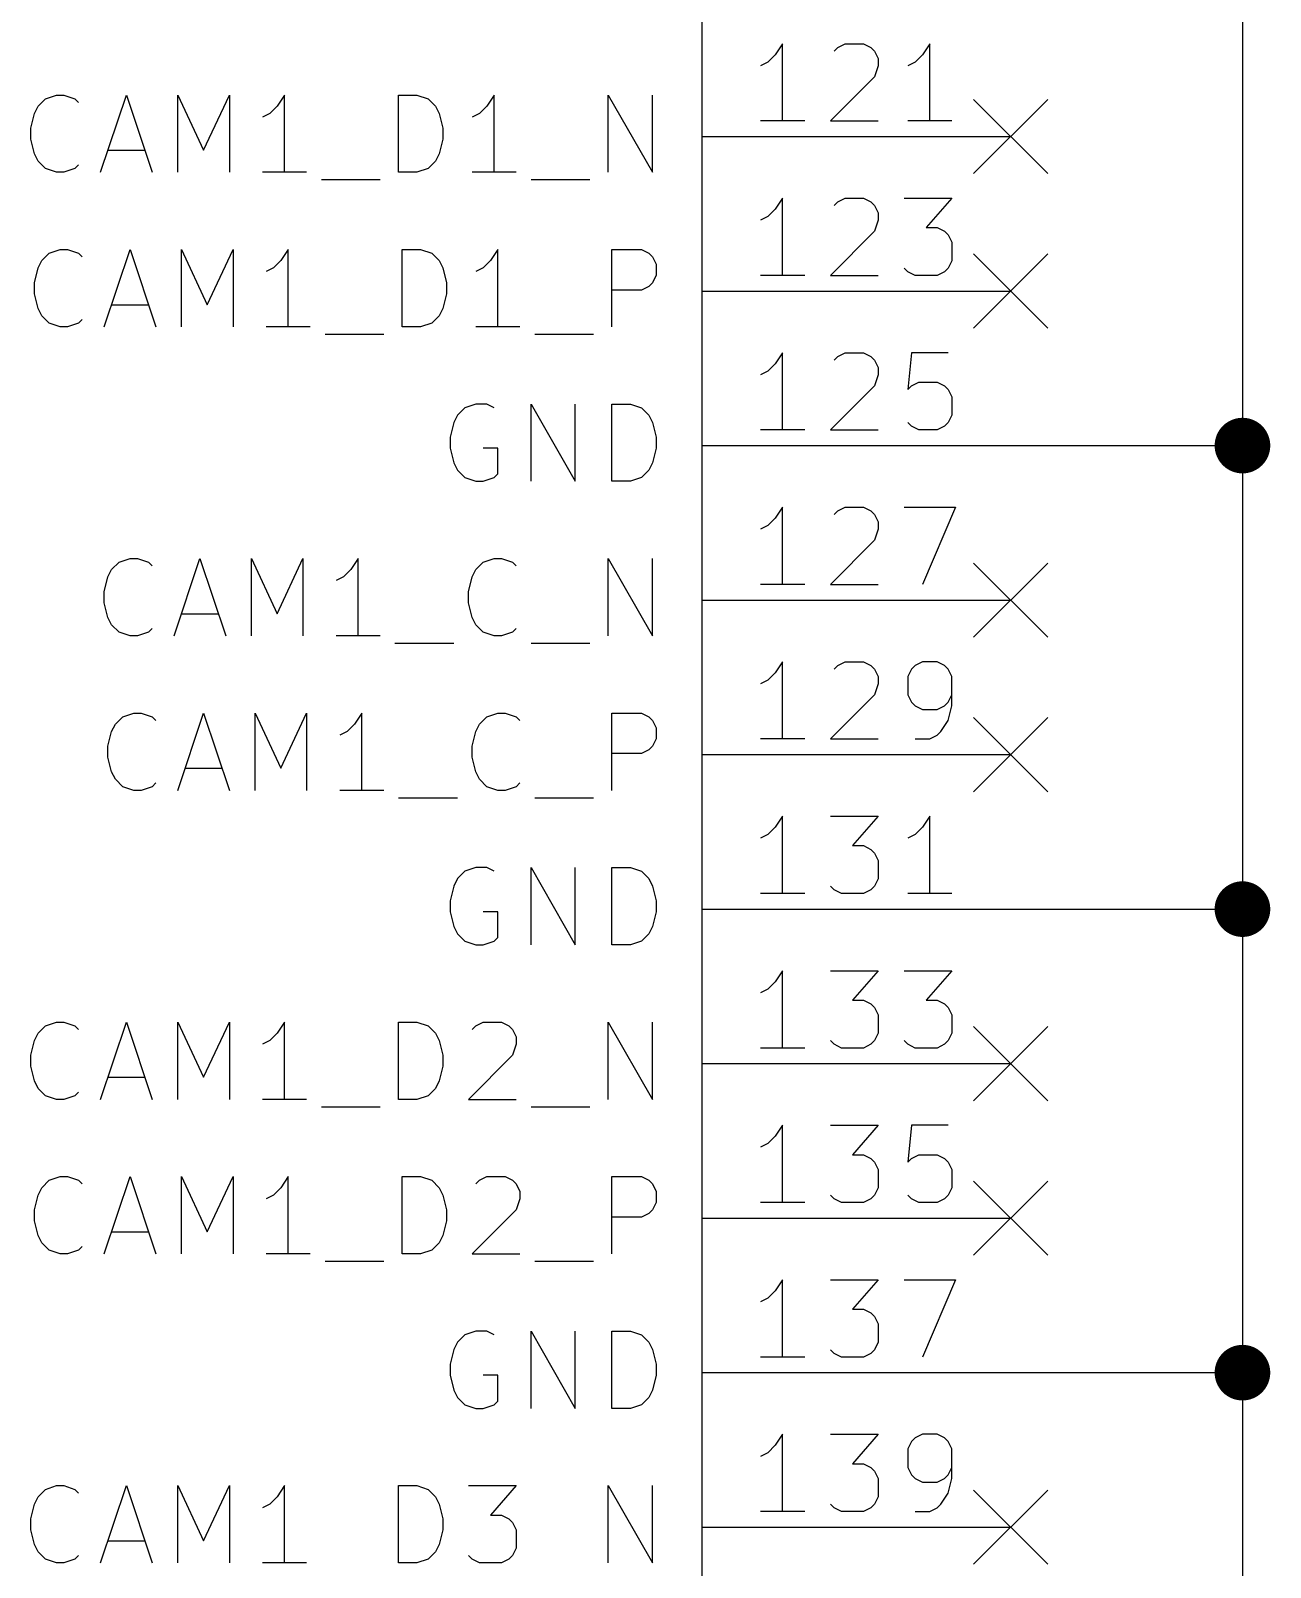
# Model space of a CAD drawing. Header units: millimetres. Extents: x 10 to 287, y -200 to -10.
# Drawn here: x 71.52 to 91.9, y -83.21 to -57.95 of the extents above; entities that cross this region are included whole.
import ezdxf

# ---------------------------------------------------------------- set-up
doc = ezdxf.new("R2010")
doc.units = ezdxf.units.MM
for name, color, linetype in [('BLUE', 174, 'CONTINUOUS'), ('GREENSIXTYFIVE', 129, 'CONTINUOUS'), ('LIGHTGREEN', 92, 'CONTINUOUS'), ('LIGHTRED', 12, 'CONTINUOUS'), ('RED', 14, 'CONTINUOUS')]:
    doc.layers.add(name, color=color, linetype=linetype)

msp = doc.modelspace()

# ---------------------------------------------------------------- linework, layer by layer
at = {"layer": 'BLUE', "linetype": 'CONTINUOUS'}
for p, q in [((87.0204, -59.0804), (88.2396, -60.2996)), ((88.2396, -59.0804), (87.0204, -60.2996)), ((87.0204, -61.6204), (88.2396, -62.8396)), ((88.2396, -61.6204), (87.0204, -62.8396)), ((87.0204, -66.7004), (88.2396, -67.9196)), ((88.2396, -66.7004), (87.0204, -67.9196)), ((87.0204, -69.2404), (88.2396, -70.4596)), ((88.2396, -69.2404), (87.0204, -70.4596)), ((87.0204, -74.3204), (88.2396, -75.5396)), ((88.2396, -74.3204), (87.0204, -75.5396)), ((87.0204, -76.8604), (88.2396, -78.0796)), ((88.2396, -76.8604), (87.0204, -78.0796)), ((87.0204, -81.9404), (88.2396, -83.1596)), ((88.2396, -81.9404), (87.0204, -83.1596))]:
    msp.add_line(p, q, dxfattribs=at)
at = {"layer": 'GREENSIXTYFIVE', "linetype": 'CONTINUOUS'}
for p, q in [((71.6401, -59.189), (71.7611, -59.068)), ((71.7611, -59.068), (71.9425, -59.0075)), ((71.9425, -59.0075), (72.0634, -59.0075)), ((72.0634, -59.0075), (72.2449, -59.068)), ((72.2449, -59.068), (72.3053, -59.1285)), ((72.6682, -60.2775), (73.0915, -59.0075)), ((73.0915, -59.0075), (73.5149, -60.2775)), ((73.9382, -60.2775), (73.9382, -59.0075)), ((73.9382, -59.0075), (74.3616, -59.9147)), ((74.3616, -59.9147), (74.7849, -59.0075)), ((74.7849, -59.0075), (74.7849, -60.2775)), ((75.692, -59.0075), (75.5711, -59.189)), ((75.692, -60.2775), (75.692, -59.0075)), ((77.5667, -60.2775), (77.5667, -59.0075)), ((77.5667, -59.0075), (77.8691, -59.0075)), ((77.8691, -59.0075), (78.0505, -59.068)), ((78.0505, -59.068), (78.1715, -59.189)), ((79.1391, -59.0075), (79.0182, -59.189)), ((79.1391, -60.2775), (79.1391, -59.0075)), ((81.0138, -60.2775), (81.0138, -59.0075)), ((81.0138, -59.0075), (81.7395, -60.2775)), ((81.7395, -60.2775), (81.7395, -59.0075)), ((71.5192, -59.5518), (71.5796, -59.3099)), ((71.5796, -59.3099), (71.6401, -59.189)), ((75.4501, -59.3099), (75.3292, -59.3704)), ((75.5711, -59.189), (75.4501, -59.3099)), ((78.1715, -59.189), (78.232, -59.3099)), ((78.232, -59.3099), (78.2924, -59.5518)), ((78.8972, -59.3099), (78.7763, -59.3704)), ((79.0182, -59.189), (78.8972, -59.3099)), ((71.5192, -59.7332), (71.5192, -59.5518)), ((78.2924, -59.5518), (78.2924, -59.7332)), ((71.5796, -59.9751), (71.5192, -59.7332)), ((78.2924, -59.7332), (78.232, -59.9751)), ((71.6401, -60.0961), (71.5796, -59.9751)), ((71.7611, -60.2171), (71.6401, -60.0961)), ((72.7892, -59.9147), (73.3939, -59.9147)), ((78.1715, -60.0961), (78.0505, -60.2171)), ((78.232, -59.9751), (78.1715, -60.0961)), ((71.9425, -60.2775), (71.7611, -60.2171)), ((72.0634, -60.2775), (71.9425, -60.2775)), ((72.2449, -60.2171), (72.0634, -60.2775)), ((72.3053, -60.1566), (72.2449, -60.2171)), ((76.0549, -60.2775), (75.3292, -60.2775)), ((77.8691, -60.2775), (77.5667, -60.2775)), ((78.0505, -60.2171), (77.8691, -60.2775)), ((79.502, -60.2775), (78.7763, -60.2775)), ((76.2968, -60.3985), (77.2644, -60.3985)), ((79.7439, -60.3985), (80.7115, -60.3985)), ((71.7006, -61.729), (71.8216, -61.608)), ((71.8216, -61.608), (72.003, -61.5475)), ((72.003, -61.5475), (72.1239, -61.5475)), ((72.1239, -61.5475), (72.3054, -61.608)), ((72.3054, -61.608), (72.3658, -61.6685)), ((72.7287, -62.8175), (73.152, -61.5475)), ((73.152, -61.5475), (73.5754, -62.8175)), ((73.9987, -62.8175), (73.9987, -61.5475)), ((73.9987, -61.5475), (74.4221, -62.4547)), ((74.4221, -62.4547), (74.8454, -61.5475)), ((74.8454, -61.5475), (74.8454, -62.8175)), ((75.7525, -61.5475), (75.6316, -61.729)), ((75.7525, -62.8175), (75.7525, -61.5475)), ((77.6272, -62.8175), (77.6272, -61.5475)), ((77.6272, -61.5475), (77.9296, -61.5475)), ((77.9296, -61.5475), (78.111, -61.608)), ((78.111, -61.608), (78.232, -61.729)), ((79.1996, -61.5475), (79.0787, -61.729)), ((79.1996, -62.8175), (79.1996, -61.5475)), ((81.0743, -62.8175), (81.0743, -61.5475)), ((81.0743, -61.5475), (81.5581, -61.5475)), ((81.5581, -61.5475), (81.6791, -61.608)), ((81.6791, -61.608), (81.7396, -61.6685)), ((71.5797, -62.0918), (71.6401, -61.8499)), ((71.6401, -61.8499), (71.7006, -61.729)), ((75.5106, -61.8499), (75.3897, -61.9104)), ((75.6316, -61.729), (75.5106, -61.8499)), ((78.232, -61.729), (78.2925, -61.8499)), ((78.2925, -61.8499), (78.3529, -62.0918)), ((78.9577, -61.8499), (78.8368, -61.9104)), ((79.0787, -61.729), (78.9577, -61.8499)), ((81.7396, -61.6685), (81.8, -61.7894)), ((81.8, -61.7894), (81.8, -61.9709)), ((71.5797, -62.2732), (71.5797, -62.0918)), ((78.3529, -62.0918), (78.3529, -62.2732)), ((81.7396, -62.0918), (81.6791, -62.1523)), ((81.8, -61.9709), (81.7396, -62.0918)), ((71.6401, -62.5151), (71.5797, -62.2732)), ((78.3529, -62.2732), (78.2925, -62.5151)), ((81.5581, -62.2128), (81.0743, -62.2128)), ((81.6791, -62.1523), (81.5581, -62.2128)), ((71.7006, -62.6361), (71.6401, -62.5151)), ((71.8216, -62.7571), (71.7006, -62.6361)), ((72.8497, -62.4547), (73.4544, -62.4547)), ((78.232, -62.6361), (78.111, -62.7571)), ((78.2925, -62.5151), (78.232, -62.6361)), ((72.003, -62.8175), (71.8216, -62.7571)), ((72.1239, -62.8175), (72.003, -62.8175)), ((72.3054, -62.7571), (72.1239, -62.8175)), ((72.3658, -62.6966), (72.3054, -62.7571)), ((76.1154, -62.8175), (75.3897, -62.8175)), ((77.9296, -62.8175), (77.6272, -62.8175)), ((78.111, -62.7571), (77.9296, -62.8175)), ((79.5625, -62.8175), (78.8368, -62.8175)), ((76.3573, -62.9385), (77.3249, -62.9385)), ((79.8044, -62.9385), (80.772, -62.9385)), ((78.6553, -64.148), (78.5343, -64.269)), ((78.8367, -64.0875), (78.6553, -64.148)), ((79.0181, -64.0875), (78.8367, -64.0875)), ((79.1391, -64.148), (79.0181, -64.0875)), ((79.7438, -65.3575), (79.7438, -64.0875)), ((79.7438, -64.0875), (80.4695, -65.3575)), ((80.4695, -65.3575), (80.4695, -64.0875)), ((81.0743, -65.3575), (81.0743, -64.0875)), ((81.0743, -64.0875), (81.3767, -64.0875)), ((81.3767, -64.0875), (81.5581, -64.148)), ((81.5581, -64.148), (81.6791, -64.269)), ((78.4738, -64.3899), (78.4134, -64.6318)), ((78.5343, -64.269), (78.4738, -64.3899)), ((81.6791, -64.269), (81.7396, -64.3899)), ((81.7396, -64.3899), (81.8, -64.6318)), ((78.4134, -64.6318), (78.4134, -64.8132)), ((81.8, -64.6318), (81.8, -64.8132)), ((78.4134, -64.8132), (78.4738, -65.0551)), ((79.1995, -64.8132), (78.9576, -64.8132)), ((79.1995, -65.2366), (79.1995, -64.8132)), ((81.8, -64.8132), (81.7396, -65.0551)), ((78.4738, -65.0551), (78.5343, -65.1761)), ((81.7396, -65.0551), (81.6791, -65.1761)), ((78.5343, -65.1761), (78.6553, -65.2971)), ((78.6553, -65.2971), (78.8367, -65.3575)), ((78.8367, -65.3575), (78.9576, -65.3575)), ((78.9576, -65.3575), (79.1391, -65.2971)), ((79.1391, -65.2971), (79.1995, -65.2366)), ((81.3767, -65.3575), (81.0743, -65.3575)), ((81.5581, -65.2971), (81.3767, -65.3575)), ((81.6791, -65.1761), (81.5581, -65.2971)), ((72.9706, -66.688), (73.152, -66.6275)), ((73.152, -66.6275), (73.2729, -66.6275)), ((73.2729, -66.6275), (73.4544, -66.688)), ((73.8777, -67.8975), (74.301, -66.6275)), ((74.301, -66.6275), (74.7244, -67.8975)), ((75.1477, -67.8975), (75.1477, -66.6275)), ((75.1477, -66.6275), (75.5711, -67.5347)), ((75.5711, -67.5347), (75.9944, -66.6275)), ((75.9944, -66.6275), (75.9944, -67.8975)), ((76.9015, -66.6275), (76.7806, -66.809)), ((76.9015, -67.8975), (76.9015, -66.6275)), ((78.9577, -66.688), (79.1391, -66.6275)), ((79.1391, -66.6275), (79.26, -66.6275)), ((79.26, -66.6275), (79.4415, -66.688)), ((81.0138, -67.8975), (81.0138, -66.6275)), ((81.0138, -66.6275), (81.7395, -67.8975)), ((81.7395, -67.8975), (81.7395, -66.6275)), ((72.7287, -67.1718), (72.7891, -66.9299)), ((72.7891, -66.9299), (72.8496, -66.809)), ((72.8496, -66.809), (72.9706, -66.688)), ((73.4544, -66.688), (73.5148, -66.7485)), ((76.6596, -66.9299), (76.5387, -66.9904)), ((76.7806, -66.809), (76.6596, -66.9299)), ((78.7158, -67.1718), (78.7762, -66.9299)), ((78.7762, -66.9299), (78.8367, -66.809)), ((78.8367, -66.809), (78.9577, -66.688)), ((79.4415, -66.688), (79.5019, -66.7485)), ((72.7287, -67.3532), (72.7287, -67.1718)), ((78.7158, -67.3532), (78.7158, -67.1718)), ((72.7891, -67.5951), (72.7287, -67.3532)), ((78.7762, -67.5951), (78.7158, -67.3532)), ((72.8496, -67.7161), (72.7891, -67.5951)), ((73.9987, -67.5347), (74.6034, -67.5347)), ((78.8367, -67.7161), (78.7762, -67.5951)), ((72.9706, -67.8371), (72.8496, -67.7161)), ((73.152, -67.8975), (72.9706, -67.8371)), ((73.2729, -67.8975), (73.152, -67.8975)), ((73.4544, -67.8371), (73.2729, -67.8975)), ((73.5148, -67.7766), (73.4544, -67.8371)), ((77.2644, -67.8975), (76.5387, -67.8975)), ((78.9577, -67.8371), (78.8367, -67.7161)), ((79.1391, -67.8975), (78.9577, -67.8371)), ((79.26, -67.8975), (79.1391, -67.8975)), ((79.4415, -67.8371), (79.26, -67.8975)), ((79.5019, -67.7766), (79.4415, -67.8371)), ((77.5063, -68.0185), (78.4739, -68.0185)), ((79.7439, -68.0185), (80.7115, -68.0185)), ((73.0311, -69.228), (73.2125, -69.1675)), ((73.2125, -69.1675), (73.3334, -69.1675)), ((73.3334, -69.1675), (73.5149, -69.228)), ((73.9382, -70.4375), (74.3615, -69.1675)), ((74.3615, -69.1675), (74.7849, -70.4375)), ((75.2082, -70.4375), (75.2082, -69.1675)), ((75.2082, -69.1675), (75.6316, -70.0747)), ((75.6316, -70.0747), (76.0549, -69.1675)), ((76.0549, -69.1675), (76.0549, -70.4375)), ((76.962, -69.1675), (76.8411, -69.349)), ((76.962, -70.4375), (76.962, -69.1675)), ((79.0182, -69.228), (79.1996, -69.1675)), ((79.1996, -69.1675), (79.3205, -69.1675)), ((79.3205, -69.1675), (79.502, -69.228)), ((81.0743, -70.4375), (81.0743, -69.1675)), ((81.0743, -69.1675), (81.5581, -69.1675)), ((81.5581, -69.1675), (81.6791, -69.228)), ((72.8496, -69.4699), (72.9101, -69.349)), ((72.9101, -69.349), (73.0311, -69.228)), ((73.5149, -69.228), (73.5753, -69.2885)), ((76.8411, -69.349), (76.7201, -69.4699)), ((78.8367, -69.4699), (78.8972, -69.349)), ((78.8972, -69.349), (79.0182, -69.228)), ((79.502, -69.228), (79.5624, -69.2885)), ((81.6791, -69.228), (81.7396, -69.2885)), ((81.7396, -69.2885), (81.8, -69.4094)), ((81.8, -69.4094), (81.8, -69.5909)), ((72.7892, -69.7118), (72.8496, -69.4699)), ((72.7892, -69.8932), (72.7892, -69.7118)), ((76.7201, -69.4699), (76.5992, -69.5304)), ((78.7763, -69.7118), (78.8367, -69.4699)), ((78.7763, -69.8932), (78.7763, -69.7118)), ((81.7396, -69.7118), (81.6791, -69.7723)), ((81.8, -69.5909), (81.7396, -69.7118)), ((72.8496, -70.1351), (72.7892, -69.8932)), ((78.8367, -70.1351), (78.7763, -69.8932)), ((81.5581, -69.8328), (81.0743, -69.8328)), ((81.6791, -69.7723), (81.5581, -69.8328)), ((72.9101, -70.2561), (72.8496, -70.1351)), ((74.0592, -70.0747), (74.6639, -70.0747)), ((78.8972, -70.2561), (78.8367, -70.1351)), ((73.0311, -70.3771), (72.9101, -70.2561)), ((73.2125, -70.4375), (73.0311, -70.3771)), ((73.3334, -70.4375), (73.2125, -70.4375)), ((73.5149, -70.3771), (73.3334, -70.4375)), ((73.5753, -70.3166), (73.5149, -70.3771)), ((77.3249, -70.4375), (76.5992, -70.4375)), ((79.0182, -70.3771), (78.8972, -70.2561)), ((79.1996, -70.4375), (79.0182, -70.3771)), ((79.3205, -70.4375), (79.1996, -70.4375)), ((79.502, -70.3771), (79.3205, -70.4375)), ((79.5624, -70.3166), (79.502, -70.3771)), ((77.5668, -70.5585), (78.5344, -70.5585)), ((79.8044, -70.5585), (80.772, -70.5585)), ((78.8367, -71.7075), (78.6553, -71.768)), ((79.0181, -71.7075), (78.8367, -71.7075)), ((79.1391, -71.768), (79.0181, -71.7075)), ((79.7438, -72.9775), (79.7438, -71.7075)), ((79.7438, -71.7075), (80.4695, -72.9775)), ((80.4695, -72.9775), (80.4695, -71.7075)), ((81.0743, -72.9775), (81.0743, -71.7075)), ((81.0743, -71.7075), (81.3767, -71.7075)), ((81.3767, -71.7075), (81.5581, -71.768)), ((78.5343, -71.889), (78.4738, -72.0099)), ((78.6553, -71.768), (78.5343, -71.889)), ((81.5581, -71.768), (81.6791, -71.889)), ((81.6791, -71.889), (81.7396, -72.0099)), ((78.4738, -72.0099), (78.4134, -72.2518)), ((81.7396, -72.0099), (81.8, -72.2518)), ((78.4134, -72.2518), (78.4134, -72.4332)), ((78.4134, -72.4332), (78.4738, -72.6751)), ((79.1995, -72.4332), (78.9576, -72.4332)), ((79.1995, -72.8566), (79.1995, -72.4332)), ((81.8, -72.4332), (81.7396, -72.6751)), ((81.8, -72.2518), (81.8, -72.4332)), ((78.4738, -72.6751), (78.5343, -72.7961)), ((81.7396, -72.6751), (81.6791, -72.7961)), ((78.5343, -72.7961), (78.6553, -72.9171)), ((78.6553, -72.9171), (78.8367, -72.9775)), ((78.8367, -72.9775), (78.9576, -72.9775)), ((78.9576, -72.9775), (79.1391, -72.9171)), ((79.1391, -72.9171), (79.1995, -72.8566)), ((81.3767, -72.9775), (81.0743, -72.9775)), ((81.5581, -72.9171), (81.3767, -72.9775)), ((81.6791, -72.7961), (81.5581, -72.9171)), ((71.7611, -74.308), (71.9425, -74.2475)), ((71.9425, -74.2475), (72.0634, -74.2475)), ((72.0634, -74.2475), (72.2449, -74.308)), ((72.6682, -75.5175), (73.0915, -74.2475)), ((73.0915, -74.2475), (73.5149, -75.5175)), ((73.9382, -75.5175), (73.9382, -74.2475)), ((73.9382, -74.2475), (74.3616, -75.1547)), ((74.3616, -75.1547), (74.7849, -74.2475)), ((74.7849, -74.2475), (74.7849, -75.5175)), ((75.692, -74.2475), (75.5711, -74.429)), ((75.692, -75.5175), (75.692, -74.2475)), ((77.5667, -75.5175), (77.5667, -74.2475)), ((77.5667, -74.2475), (77.8691, -74.2475)), ((77.8691, -74.2475), (78.0505, -74.308)), ((78.8367, -74.308), (78.9577, -74.2475)), ((78.9577, -74.2475), (79.2601, -74.2475)), ((79.2601, -74.2475), (79.381, -74.308)), ((81.0138, -75.5175), (81.0138, -74.2475)), ((81.0138, -74.2475), (81.7395, -75.5175)), ((81.7395, -75.5175), (81.7395, -74.2475)), ((71.5796, -74.5499), (71.6401, -74.429)), ((71.6401, -74.429), (71.7611, -74.308)), ((72.2449, -74.308), (72.3053, -74.3685)), ((75.5711, -74.429), (75.4501, -74.5499)), ((78.0505, -74.308), (78.1715, -74.429)), ((78.1715, -74.429), (78.232, -74.5499)), ((78.7763, -74.3685), (78.8367, -74.308)), ((79.381, -74.308), (79.4415, -74.3685)), ((79.4415, -74.3685), (79.502, -74.4894)), ((79.502, -74.4894), (79.502, -74.6104)), ((71.5192, -74.7918), (71.5796, -74.5499)), ((75.4501, -74.5499), (75.3292, -74.6104)), ((78.232, -74.5499), (78.2924, -74.7918)), ((79.502, -74.6104), (79.4415, -74.7918)), ((71.5192, -74.9732), (71.5192, -74.7918)), ((71.5796, -75.2151), (71.5192, -74.9732)), ((78.2924, -74.9732), (78.232, -75.2151)), ((78.2924, -74.7918), (78.2924, -74.9732)), ((79.4415, -74.7918), (78.7158, -75.5175)), ((71.6401, -75.3361), (71.5796, -75.2151)), ((72.7892, -75.1547), (73.3939, -75.1547)), ((78.232, -75.2151), (78.1715, -75.3361)), ((71.7611, -75.4571), (71.6401, -75.3361)), ((71.9425, -75.5175), (71.7611, -75.4571)), ((72.0634, -75.5175), (71.9425, -75.5175)), ((72.2449, -75.4571), (72.0634, -75.5175)), ((72.3053, -75.3966), (72.2449, -75.4571)), ((76.0549, -75.5175), (75.3292, -75.5175)), ((77.8691, -75.5175), (77.5667, -75.5175)), ((78.0505, -75.4571), (77.8691, -75.5175)), ((78.1715, -75.3361), (78.0505, -75.4571)), ((78.7158, -75.5175), (79.502, -75.5175)), ((76.2968, -75.6385), (77.2644, -75.6385)), ((79.7439, -75.6385), (80.7115, -75.6385)), ((71.6401, -77.0899), (71.7006, -76.969)), ((71.7006, -76.969), (71.8216, -76.848)), ((71.8216, -76.848), (72.003, -76.7875)), ((72.003, -76.7875), (72.1239, -76.7875)), ((72.1239, -76.7875), (72.3054, -76.848)), ((72.3054, -76.848), (72.3658, -76.9085)), ((72.7287, -78.0575), (73.152, -76.7875)), ((73.152, -76.7875), (73.5754, -78.0575)), ((73.9987, -78.0575), (73.9987, -76.7875)), ((73.9987, -76.7875), (74.4221, -77.6947)), ((74.4221, -77.6947), (74.8454, -76.7875)), ((74.8454, -76.7875), (74.8454, -78.0575)), ((75.6316, -76.969), (75.5106, -77.0899)), ((75.7525, -76.7875), (75.6316, -76.969)), ((75.7525, -78.0575), (75.7525, -76.7875)), ((77.6272, -78.0575), (77.6272, -76.7875)), ((77.6272, -76.7875), (77.9296, -76.7875)), ((77.9296, -76.7875), (78.111, -76.848)), ((78.111, -76.848), (78.232, -76.969)), ((78.232, -76.969), (78.2925, -77.0899)), ((78.8368, -76.9085), (78.8972, -76.848)), ((78.8972, -76.848), (79.0182, -76.7875)), ((79.0182, -76.7875), (79.3206, -76.7875)), ((79.3206, -76.7875), (79.4415, -76.848)), ((79.4415, -76.848), (79.502, -76.9085)), ((79.502, -76.9085), (79.5625, -77.0294)), ((79.5625, -77.0294), (79.5625, -77.1504)), ((81.0743, -78.0575), (81.0743, -76.7875)), ((81.0743, -76.7875), (81.5581, -76.7875)), ((81.5581, -76.7875), (81.6791, -76.848)), ((81.6791, -76.848), (81.7396, -76.9085)), ((81.7396, -76.9085), (81.8, -77.0294)), ((81.8, -77.0294), (81.8, -77.2109)), ((71.5797, -77.3318), (71.6401, -77.0899)), ((75.5106, -77.0899), (75.3897, -77.1504)), ((78.2925, -77.0899), (78.3529, -77.3318)), ((79.5625, -77.1504), (79.502, -77.3318)), ((81.8, -77.2109), (81.7396, -77.3318)), ((71.5797, -77.5132), (71.5797, -77.3318)), ((71.6401, -77.7551), (71.5797, -77.5132)), ((78.3529, -77.5132), (78.2925, -77.7551)), ((78.3529, -77.3318), (78.3529, -77.5132)), ((79.502, -77.3318), (78.7763, -78.0575)), ((81.5581, -77.4528), (81.0743, -77.4528)), ((81.6791, -77.3923), (81.5581, -77.4528)), ((81.7396, -77.3318), (81.6791, -77.3923)), ((71.7006, -77.8761), (71.6401, -77.7551)), ((72.8497, -77.6947), (73.4544, -77.6947)), ((78.2925, -77.7551), (78.232, -77.8761)), ((71.8216, -77.9971), (71.7006, -77.8761)), ((72.003, -78.0575), (71.8216, -77.9971)), ((72.3054, -77.9971), (72.1239, -78.0575)), ((72.3658, -77.9366), (72.3054, -77.9971)), ((78.111, -77.9971), (77.9296, -78.0575)), ((78.232, -77.8761), (78.111, -77.9971)), ((72.1239, -78.0575), (72.003, -78.0575)), ((76.1154, -78.0575), (75.3897, -78.0575)), ((76.3573, -78.1785), (77.3249, -78.1785)), ((77.9296, -78.0575), (77.6272, -78.0575)), ((78.7763, -78.0575), (79.5625, -78.0575)), ((79.8044, -78.1785), (80.772, -78.1785)), ((78.5343, -79.509), (78.4738, -79.6299)), ((78.6553, -79.388), (78.5343, -79.509)), ((78.8367, -79.3275), (78.6553, -79.388)), ((79.0181, -79.3275), (78.8367, -79.3275)), ((79.1391, -79.388), (79.0181, -79.3275)), ((79.7438, -80.5975), (79.7438, -79.3275)), ((79.7438, -79.3275), (80.4695, -80.5975)), ((80.4695, -80.5975), (80.4695, -79.3275)), ((81.0743, -80.5975), (81.0743, -79.3275)), ((81.0743, -79.3275), (81.3767, -79.3275)), ((81.3767, -79.3275), (81.5581, -79.388)), ((81.5581, -79.388), (81.6791, -79.509)), ((81.6791, -79.509), (81.7396, -79.6299)), ((78.4738, -79.6299), (78.4134, -79.8718)), ((81.7396, -79.6299), (81.8, -79.8718)), ((78.4134, -79.8718), (78.4134, -80.0532)), ((78.4134, -80.0532), (78.4738, -80.2951)), ((79.1995, -80.0532), (78.9576, -80.0532)), ((79.1995, -80.4766), (79.1995, -80.0532)), ((81.8, -80.0532), (81.7396, -80.2951)), ((81.8, -79.8718), (81.8, -80.0532)), ((78.4738, -80.2951), (78.5343, -80.4161)), ((81.7396, -80.2951), (81.6791, -80.4161)), ((78.5343, -80.4161), (78.6553, -80.5371)), ((78.6553, -80.5371), (78.8367, -80.5975)), ((78.9576, -80.5975), (79.1391, -80.5371)), ((79.1391, -80.5371), (79.1995, -80.4766)), ((81.5581, -80.5371), (81.3767, -80.5975)), ((81.6791, -80.4161), (81.5581, -80.5371)), ((78.8367, -80.5975), (78.9576, -80.5975)), ((81.3767, -80.5975), (81.0743, -80.5975)), ((71.5796, -82.1699), (71.6401, -82.049)), ((71.6401, -82.049), (71.7611, -81.928)), ((71.7611, -81.928), (71.9425, -81.8675)), ((71.9425, -81.8675), (72.0634, -81.8675)), ((72.0634, -81.8675), (72.2449, -81.928)), ((72.2449, -81.928), (72.3053, -81.9885)), ((72.6682, -83.1375), (73.0915, -81.8675)), ((73.0915, -81.8675), (73.5149, -83.1375)), ((73.9382, -83.1375), (73.9382, -81.8675)), ((73.9382, -81.8675), (74.3616, -82.7747)), ((74.3616, -82.7747), (74.7849, -81.8675)), ((74.7849, -81.8675), (74.7849, -83.1375)), ((75.5711, -82.049), (75.4501, -82.1699)), ((75.692, -81.8675), (75.5711, -82.049)), ((75.692, -83.1375), (75.692, -81.8675)), ((77.5667, -83.1375), (77.5667, -81.8675)), ((77.5667, -81.8675), (77.8691, -81.8675)), ((77.8691, -81.8675), (78.0505, -81.928)), ((78.0505, -81.928), (78.1715, -82.049)), ((78.1715, -82.049), (78.232, -82.1699)), ((78.7158, -81.8675), (79.502, -81.8675)), ((79.502, -81.8675), (79.0786, -82.3513)), ((81.0138, -83.1375), (81.0138, -81.8675)), ((81.0138, -81.8675), (81.7395, -83.1375)), ((81.7395, -83.1375), (81.7395, -81.8675)), ((71.5192, -82.4118), (71.5796, -82.1699)), ((75.4501, -82.1699), (75.3292, -82.2304)), ((78.232, -82.1699), (78.2924, -82.4118)), ((71.5192, -82.5932), (71.5192, -82.4118)), ((71.5796, -82.8351), (71.5192, -82.5932)), ((78.2924, -82.5932), (78.232, -82.8351)), ((78.2924, -82.4118), (78.2924, -82.5932)), ((79.0786, -82.3513), (79.2601, -82.3513)), ((79.2601, -82.3513), (79.381, -82.4118)), ((79.381, -82.4118), (79.4415, -82.4723)), ((79.4415, -82.4723), (79.502, -82.5932)), ((79.502, -82.5932), (79.502, -82.8956)), ((71.6401, -82.9561), (71.5796, -82.8351)), ((72.7892, -82.7747), (73.3939, -82.7747)), ((78.232, -82.8351), (78.1715, -82.9561)), ((71.7611, -83.0771), (71.6401, -82.9561)), ((71.9425, -83.1375), (71.7611, -83.0771)), ((72.2449, -83.0771), (72.0634, -83.1375)), ((72.3053, -83.0166), (72.2449, -83.0771)), ((78.0505, -83.0771), (77.8691, -83.1375)), ((78.1715, -82.9561), (78.0505, -83.0771)), ((78.7763, -83.0771), (78.7158, -83.0166)), ((78.8972, -83.1375), (78.7763, -83.0771)), ((79.381, -83.0771), (79.2601, -83.1375)), ((79.4415, -83.0166), (79.381, -83.0771)), ((79.502, -82.8956), (79.4415, -83.0166)), ((72.0634, -83.1375), (71.9425, -83.1375)), ((76.0549, -83.1375), (75.3292, -83.1375)), ((77.8691, -83.1375), (77.5667, -83.1375)), ((79.2601, -83.1375), (78.8972, -83.1375))]:
    msp.add_line(p, q, dxfattribs=at)
at = {"layer": 'LIGHTGREEN', "linetype": 'CONTINUOUS'}
for p, q in [((91.44, -57.15), (91.44, -64.77)), ((87.63, -64.77), (91.44, -64.77)), ((91.44, -64.77), (91.44, -72.39)), ((87.63, -72.39), (91.44, -72.39)), ((91.44, -72.39), (91.44, -80.01)), ((87.63, -80.01), (91.44, -80.01)), ((91.44, -80.01), (91.44, -102.87))]:
    msp.add_line(p, q, dxfattribs=at)
at = {"layer": 'LIGHTGREEN', "const_width": 0.4572}
for points in [[(91.2114, -64.77, 1), (91.6686, -64.77, 1)], [(91.2114, -72.39, 1), (91.6686, -72.39, 1)], [(91.2114, -80.01, 1), (91.6686, -80.01, 1)]]:
    msp.add_lwpolyline(points, format="xyb", close=True, dxfattribs=at)
at = {"layer": 'LIGHTRED', "linetype": 'CONTINUOUS'}
for p, q in [((83.7596, -58.3444), (83.6386, -58.4653)), ((83.8805, -58.1629), (83.7596, -58.3444)), ((83.8805, -59.4329), (83.8805, -58.1629)), ((84.7272, -58.2839), (84.7876, -58.2234)), ((84.7876, -58.2234), (84.9086, -58.1629)), ((84.9086, -58.1629), (85.211, -58.1629)), ((85.211, -58.1629), (85.3319, -58.2234)), ((85.3319, -58.2234), (85.3924, -58.2839)), ((85.3924, -58.2839), (85.4529, -58.4048)), ((86.1786, -58.3444), (86.0576, -58.4653)), ((86.2995, -58.1629), (86.1786, -58.3444)), ((86.2995, -59.4329), (86.2995, -58.1629)), ((83.6386, -58.4653), (83.5177, -58.5258)), ((85.4529, -58.5258), (85.3924, -58.7072)), ((85.4529, -58.4048), (85.4529, -58.5258)), ((86.0576, -58.4653), (85.9367, -58.5258)), ((85.3924, -58.7072), (84.6667, -59.4329)), ((84.2434, -59.4329), (83.5177, -59.4329)), ((84.6667, -59.4329), (85.4529, -59.4329)), ((86.6624, -59.4329), (85.9367, -59.4329)), ((83.8805, -60.7029), (83.7596, -60.8844)), ((83.8805, -61.9729), (83.8805, -60.7029)), ((84.7272, -60.8239), (84.7876, -60.7634)), ((84.7876, -60.7634), (84.9086, -60.7029)), ((84.9086, -60.7029), (85.211, -60.7029)), ((85.211, -60.7029), (85.3319, -60.7634)), ((85.3319, -60.7634), (85.3924, -60.8239)), ((85.3924, -60.8239), (85.4529, -60.9448)), ((85.8762, -60.7029), (86.6624, -60.7029)), ((86.6624, -60.7029), (86.239, -61.1867)), ((83.6386, -61.0053), (83.5177, -61.0658)), ((83.7596, -60.8844), (83.6386, -61.0053)), ((85.4529, -61.0658), (85.3924, -61.2472)), ((85.4529, -60.9448), (85.4529, -61.0658)), ((85.3924, -61.2472), (84.6667, -61.9729)), ((86.239, -61.1867), (86.4205, -61.1867)), ((86.4205, -61.1867), (86.5414, -61.2472)), ((86.5414, -61.2472), (86.6019, -61.3077)), ((86.6019, -61.3077), (86.6624, -61.4286)), ((86.6624, -61.4286), (86.6624, -61.731)), ((85.9367, -61.9125), (85.8762, -61.852)), ((86.6019, -61.852), (86.5414, -61.9125)), ((86.6624, -61.731), (86.6019, -61.852)), ((84.2434, -61.9729), (83.5177, -61.9729)), ((84.6667, -61.9729), (85.4529, -61.9729)), ((86.0576, -61.9729), (85.9367, -61.9125)), ((86.4205, -61.9729), (86.0576, -61.9729)), ((86.5414, -61.9125), (86.4205, -61.9729)), ((83.8805, -63.2429), (83.7596, -63.4244)), ((83.8805, -64.5129), (83.8805, -63.2429)), ((84.7272, -63.3639), (84.7876, -63.3034)), ((84.7876, -63.3034), (84.9086, -63.2429)), ((84.9086, -63.2429), (85.211, -63.2429)), ((85.211, -63.2429), (85.3319, -63.3034)), ((85.3319, -63.3034), (85.3924, -63.3639)), ((85.3924, -63.3639), (85.4529, -63.4848)), ((85.9971, -63.2429), (85.9367, -63.8477)), ((86.6019, -63.2429), (85.9971, -63.2429)), ((83.6386, -63.5453), (83.5177, -63.6058)), ((83.7596, -63.4244), (83.6386, -63.5453)), ((85.4529, -63.6058), (85.3924, -63.7872)), ((85.4529, -63.4848), (85.4529, -63.6058)), ((85.3924, -63.7872), (84.6667, -64.5129)), ((85.9367, -63.8477), (85.9971, -63.7872)), ((85.9971, -63.7872), (86.1181, -63.7267)), ((86.1181, -63.7267), (86.4205, -63.7267)), ((86.4205, -63.7267), (86.5414, -63.7872)), ((86.5414, -63.7872), (86.6019, -63.8477)), ((86.6019, -63.8477), (86.6624, -63.9686)), ((86.6624, -63.9686), (86.6624, -64.271)), ((85.9971, -64.4525), (85.9367, -64.392)), ((86.6019, -64.392), (86.5414, -64.4525)), ((86.6624, -64.271), (86.6019, -64.392)), ((84.2434, -64.5129), (83.5177, -64.5129)), ((84.6667, -64.5129), (85.4529, -64.5129)), ((86.1181, -64.5129), (85.9971, -64.4525)), ((86.4205, -64.5129), (86.1181, -64.5129)), ((86.5414, -64.4525), (86.4205, -64.5129)), ((83.8805, -65.7829), (83.7596, -65.9644)), ((83.8805, -67.0529), (83.8805, -65.7829)), ((84.7272, -65.9039), (84.7876, -65.8434)), ((84.7876, -65.8434), (84.9086, -65.7829)), ((84.9086, -65.7829), (85.211, -65.7829)), ((85.211, -65.7829), (85.3319, -65.8434)), ((85.3319, -65.8434), (85.3924, -65.9039)), ((85.3924, -65.9039), (85.4529, -66.0248)), ((85.8762, -65.7829), (86.7228, -65.7829)), ((86.7228, -65.7829), (86.1786, -67.0529)), ((83.6386, -66.0853), (83.5177, -66.1458)), ((83.7596, -65.9644), (83.6386, -66.0853)), ((85.4529, -66.1458), (85.3924, -66.3272)), ((85.4529, -66.0248), (85.4529, -66.1458)), ((85.3924, -66.3272), (84.6667, -67.0529)), ((84.2434, -67.0529), (83.5177, -67.0529)), ((84.6667, -67.0529), (85.4529, -67.0529)), ((83.8805, -68.3229), (83.7596, -68.5044)), ((83.8805, -69.5929), (83.8805, -68.3229)), ((84.7272, -68.4439), (84.7876, -68.3834)), ((84.7876, -68.3834), (84.9086, -68.3229)), ((84.9086, -68.3229), (85.211, -68.3229)), ((85.211, -68.3229), (85.3319, -68.3834)), ((85.3319, -68.3834), (85.3924, -68.4439)), ((85.3924, -68.4439), (85.4529, -68.5648)), ((85.9971, -68.4439), (85.9367, -68.5648)), ((86.0576, -68.3834), (85.9971, -68.4439)), ((86.1786, -68.3229), (86.0576, -68.3834)), ((86.4205, -68.3229), (86.1786, -68.3229)), ((86.5414, -68.3834), (86.4205, -68.3229)), ((86.6019, -68.4439), (86.5414, -68.3834)), ((86.6624, -68.5648), (86.6019, -68.4439)), ((83.6386, -68.6253), (83.5177, -68.6858)), ((83.7596, -68.5044), (83.6386, -68.6253)), ((85.4529, -68.6858), (85.3924, -68.8672)), ((85.4529, -68.5648), (85.4529, -68.6858)), ((85.9367, -68.5648), (85.9367, -68.8672)), ((86.6624, -69.0486), (86.6624, -68.5648)), ((85.3924, -68.8672), (84.6667, -69.5929)), ((85.9367, -68.8672), (85.9971, -68.9882)), ((86.6019, -68.9882), (86.6624, -68.8672)), ((85.9971, -68.9882), (86.0576, -69.0486)), ((86.0576, -69.0486), (86.1786, -69.1091)), ((86.1786, -69.1091), (86.4205, -69.1091)), ((86.4205, -69.1091), (86.5414, -69.0486)), ((86.5414, -69.0486), (86.6019, -68.9882)), ((86.6019, -69.2905), (86.6624, -69.0486)), ((86.4809, -69.472), (86.6019, -69.2905)), ((84.2434, -69.5929), (83.5177, -69.5929)), ((84.6667, -69.5929), (85.4529, -69.5929)), ((86.0576, -69.5929), (86.2995, -69.5929)), ((86.2995, -69.5929), (86.4205, -69.5325)), ((86.4205, -69.5325), (86.4809, -69.472)), ((83.8805, -70.8629), (83.7596, -71.0444)), ((83.8805, -72.1329), (83.8805, -70.8629)), ((84.6667, -70.8629), (85.4529, -70.8629)), ((85.4529, -70.8629), (85.0295, -71.3467)), ((86.2995, -70.8629), (86.1786, -71.0444)), ((86.2995, -72.1329), (86.2995, -70.8629)), ((83.6386, -71.1653), (83.5177, -71.2258)), ((83.7596, -71.0444), (83.6386, -71.1653)), ((86.0576, -71.1653), (85.9367, -71.2258)), ((86.1786, -71.0444), (86.0576, -71.1653)), ((85.0295, -71.3467), (85.211, -71.3467)), ((85.211, -71.3467), (85.3319, -71.4072)), ((85.3319, -71.4072), (85.3924, -71.4677)), ((85.3924, -71.4677), (85.4529, -71.5886)), ((85.4529, -71.5886), (85.4529, -71.891)), ((85.4529, -71.891), (85.3924, -72.012)), ((84.2434, -72.1329), (83.5177, -72.1329)), ((84.7272, -72.0725), (84.6667, -72.012)), ((84.8481, -72.1329), (84.7272, -72.0725)), ((85.211, -72.1329), (84.8481, -72.1329)), ((85.3319, -72.0725), (85.211, -72.1329)), ((85.3924, -72.012), (85.3319, -72.0725)), ((86.6624, -72.1329), (85.9367, -72.1329)), ((83.8805, -73.4029), (83.7596, -73.5844)), ((83.8805, -74.6729), (83.8805, -73.4029)), ((84.6667, -73.4029), (85.4529, -73.4029)), ((85.4529, -73.4029), (85.0295, -73.8867)), ((85.8762, -73.4029), (86.6624, -73.4029)), ((86.6624, -73.4029), (86.239, -73.8867)), ((83.6386, -73.7053), (83.5177, -73.7658)), ((83.7596, -73.5844), (83.6386, -73.7053)), ((85.0295, -73.8867), (85.211, -73.8867)), ((85.211, -73.8867), (85.3319, -73.9472)), ((85.3319, -73.9472), (85.3924, -74.0077)), ((85.3924, -74.0077), (85.4529, -74.1286)), ((86.239, -73.8867), (86.4205, -73.8867)), ((86.4205, -73.8867), (86.5414, -73.9472)), ((86.5414, -73.9472), (86.6019, -74.0077)), ((86.6019, -74.0077), (86.6624, -74.1286)), ((85.4529, -74.1286), (85.4529, -74.431)), ((86.6624, -74.1286), (86.6624, -74.431)), ((85.4529, -74.431), (85.3924, -74.552)), ((86.6624, -74.431), (86.6019, -74.552)), ((84.2434, -74.6729), (83.5177, -74.6729)), ((84.7272, -74.6125), (84.6667, -74.552)), ((84.8481, -74.6729), (84.7272, -74.6125)), ((85.211, -74.6729), (84.8481, -74.6729)), ((85.3319, -74.6125), (85.211, -74.6729)), ((85.3924, -74.552), (85.3319, -74.6125)), ((85.9367, -74.6125), (85.8762, -74.552)), ((86.0576, -74.6729), (85.9367, -74.6125)), ((86.4205, -74.6729), (86.0576, -74.6729)), ((86.5414, -74.6125), (86.4205, -74.6729)), ((86.6019, -74.552), (86.5414, -74.6125)), ((83.8805, -75.9429), (83.7596, -76.1244)), ((83.8805, -77.2129), (83.8805, -75.9429)), ((84.6667, -75.9429), (85.4529, -75.9429)), ((85.4529, -75.9429), (85.0295, -76.4267)), ((85.9971, -75.9429), (85.9367, -76.5477)), ((86.6019, -75.9429), (85.9971, -75.9429)), ((83.6386, -76.2453), (83.5177, -76.3058)), ((83.7596, -76.1244), (83.6386, -76.2453)), ((85.0295, -76.4267), (85.211, -76.4267)), ((85.211, -76.4267), (85.3319, -76.4872)), ((85.3319, -76.4872), (85.3924, -76.5477)), ((85.9367, -76.5477), (85.9971, -76.4872)), ((85.9971, -76.4872), (86.1181, -76.4267)), ((86.1181, -76.4267), (86.4205, -76.4267)), ((86.4205, -76.4267), (86.5414, -76.4872)), ((86.5414, -76.4872), (86.6019, -76.5477)), ((85.3924, -76.5477), (85.4529, -76.6686)), ((85.4529, -76.6686), (85.4529, -76.971)), ((86.6019, -76.5477), (86.6624, -76.6686)), ((86.6624, -76.6686), (86.6624, -76.971)), ((85.4529, -76.971), (85.3924, -77.092)), ((86.6624, -76.971), (86.6019, -77.092)), ((84.2434, -77.2129), (83.5177, -77.2129)), ((84.7272, -77.1525), (84.6667, -77.092)), ((84.8481, -77.2129), (84.7272, -77.1525)), ((85.211, -77.2129), (84.8481, -77.2129)), ((85.3319, -77.1525), (85.211, -77.2129)), ((85.3924, -77.092), (85.3319, -77.1525)), ((85.9971, -77.1525), (85.9367, -77.092)), ((86.1181, -77.2129), (85.9971, -77.1525)), ((86.4205, -77.2129), (86.1181, -77.2129)), ((86.5414, -77.1525), (86.4205, -77.2129)), ((86.6019, -77.092), (86.5414, -77.1525)), ((83.8805, -78.4829), (83.7596, -78.6644)), ((83.8805, -79.7529), (83.8805, -78.4829)), ((84.6667, -78.4829), (85.4529, -78.4829)), ((85.4529, -78.4829), (85.0295, -78.9667)), ((85.8762, -78.4829), (86.7228, -78.4829)), ((86.7228, -78.4829), (86.1786, -79.7529)), ((83.6386, -78.7853), (83.5177, -78.8458)), ((83.7596, -78.6644), (83.6386, -78.7853)), ((85.0295, -78.9667), (85.211, -78.9667)), ((85.211, -78.9667), (85.3319, -79.0272)), ((85.3319, -79.0272), (85.3924, -79.0877)), ((85.3924, -79.0877), (85.4529, -79.2086)), ((85.4529, -79.2086), (85.4529, -79.511)), ((85.4529, -79.511), (85.3924, -79.632)), ((84.2434, -79.7529), (83.5177, -79.7529)), ((84.7272, -79.6925), (84.6667, -79.632)), ((84.8481, -79.7529), (84.7272, -79.6925)), ((85.211, -79.7529), (84.8481, -79.7529)), ((85.3319, -79.6925), (85.211, -79.7529)), ((85.3924, -79.632), (85.3319, -79.6925)), ((83.8805, -81.0229), (83.7596, -81.2044)), ((83.8805, -82.2929), (83.8805, -81.0229)), ((84.6667, -81.0229), (85.4529, -81.0229)), ((85.4529, -81.0229), (85.0295, -81.5067)), ((86.1786, -81.0229), (86.0576, -81.0834)), ((86.4205, -81.0229), (86.1786, -81.0229)), ((86.5414, -81.0834), (86.4205, -81.0229)), ((83.6386, -81.3253), (83.5177, -81.3858)), ((83.7596, -81.2044), (83.6386, -81.3253)), ((85.9971, -81.1439), (85.9367, -81.2648)), ((85.9367, -81.2648), (85.9367, -81.5672)), ((86.0576, -81.0834), (85.9971, -81.1439)), ((86.6019, -81.1439), (86.5414, -81.0834)), ((86.6624, -81.2648), (86.6019, -81.1439)), ((86.6624, -81.7486), (86.6624, -81.2648)), ((85.0295, -81.5067), (85.211, -81.5067)), ((85.211, -81.5067), (85.3319, -81.5672)), ((85.3319, -81.5672), (85.3924, -81.6277)), ((85.9367, -81.5672), (85.9971, -81.6882)), ((86.6019, -81.6882), (86.6624, -81.5672)), ((85.3924, -81.6277), (85.4529, -81.7486)), ((85.4529, -81.7486), (85.4529, -82.051)), ((85.9971, -81.6882), (86.0576, -81.7486)), ((86.0576, -81.7486), (86.1786, -81.8091)), ((86.1786, -81.8091), (86.4205, -81.8091)), ((86.4205, -81.8091), (86.5414, -81.7486)), ((86.5414, -81.7486), (86.6019, -81.6882)), ((86.6019, -81.9905), (86.6624, -81.7486)), ((85.4529, -82.051), (85.3924, -82.172)), ((86.4809, -82.172), (86.6019, -81.9905)), ((84.2434, -82.2929), (83.5177, -82.2929)), ((84.7272, -82.2325), (84.6667, -82.172)), ((84.8481, -82.2929), (84.7272, -82.2325)), ((85.211, -82.2929), (84.8481, -82.2929)), ((85.3319, -82.2325), (85.211, -82.2929)), ((85.3924, -82.172), (85.3319, -82.2325)), ((86.0576, -82.2929), (86.2995, -82.2929)), ((86.2995, -82.2929), (86.4205, -82.2325)), ((86.4205, -82.2325), (86.4809, -82.172))]:
    msp.add_line(p, q, dxfattribs=at)
at = {"layer": 'RED', "linetype": 'CONTINUOUS'}
for p, q in [((82.55, -31.75), (82.55, -161.29)), ((82.55, -59.69), (87.63, -59.69)), ((82.55, -62.23), (87.63, -62.23)), ((82.55, -64.77), (87.63, -64.77)), ((82.55, -67.31), (87.63, -67.31)), ((82.55, -69.85), (87.63, -69.85)), ((82.55, -72.39), (87.63, -72.39)), ((82.55, -74.93), (87.63, -74.93)), ((82.55, -77.47), (87.63, -77.47)), ((82.55, -80.01), (87.63, -80.01)), ((82.55, -82.55), (87.63, -82.55))]:
    msp.add_line(p, q, dxfattribs=at)

doc.saveas('drawing.dxf')
